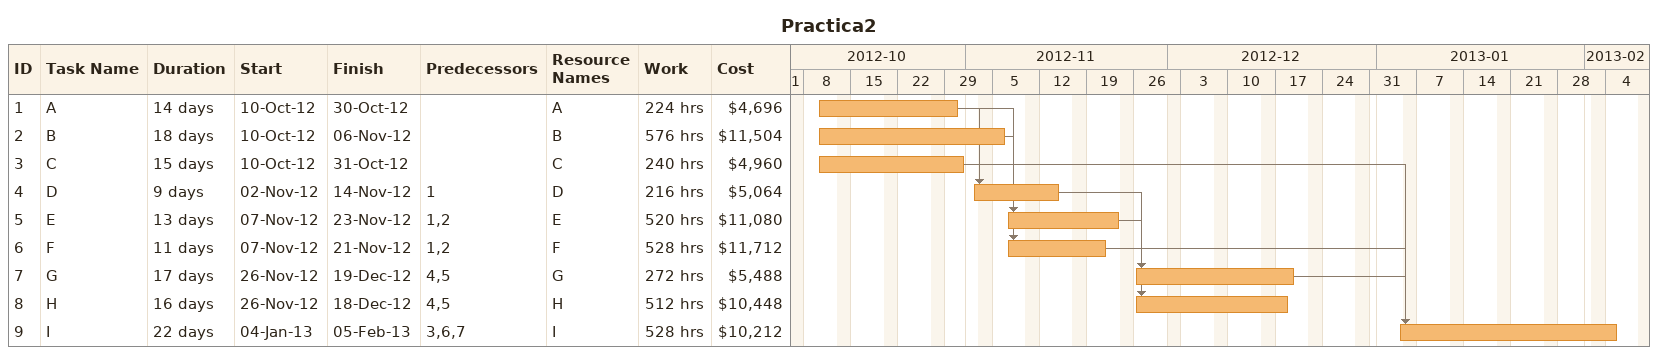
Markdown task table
Practica2

| ID | Task | Duration | Start | Finish | Predecessors | Resources | Work (h) | Cost ($) |
|---|---|---|---|---|---|---|---|---|
| 1 | A | 14d | 2012-10-10 | 2012-10-30 |  | A | 224 | 4696 |
| 2 | B | 18d | 2012-10-10 | 2012-11-06 |  | B | 576 | 11504 |
| 3 | C | 15d | 2012-10-10 | 2012-10-31 |  | C | 240 | 4960 |
| 4 | D | 9d | 2012-11-02 | 2012-11-14 | 1 | D | 216 | 5064 |
| 5 | E | 13d | 2012-11-07 | 2012-11-23 | 1, 2 | E | 520 | 11080 |
| 6 | F | 11d | 2012-11-07 | 2012-11-21 | 1, 2 | F | 528 | 11712 |
| 7 | G | 17d | 2012-11-26 | 2012-12-19 | 4, 5 | G | 272 | 5488 |
| 8 | H | 16d | 2012-11-26 | 2012-12-18 | 4, 5 | H | 512 | 10448 |
| 9 | I | 22d | 2013-01-04 | 2013-02-05 | 3, 6, 7 | I | 528 | 10212 |
